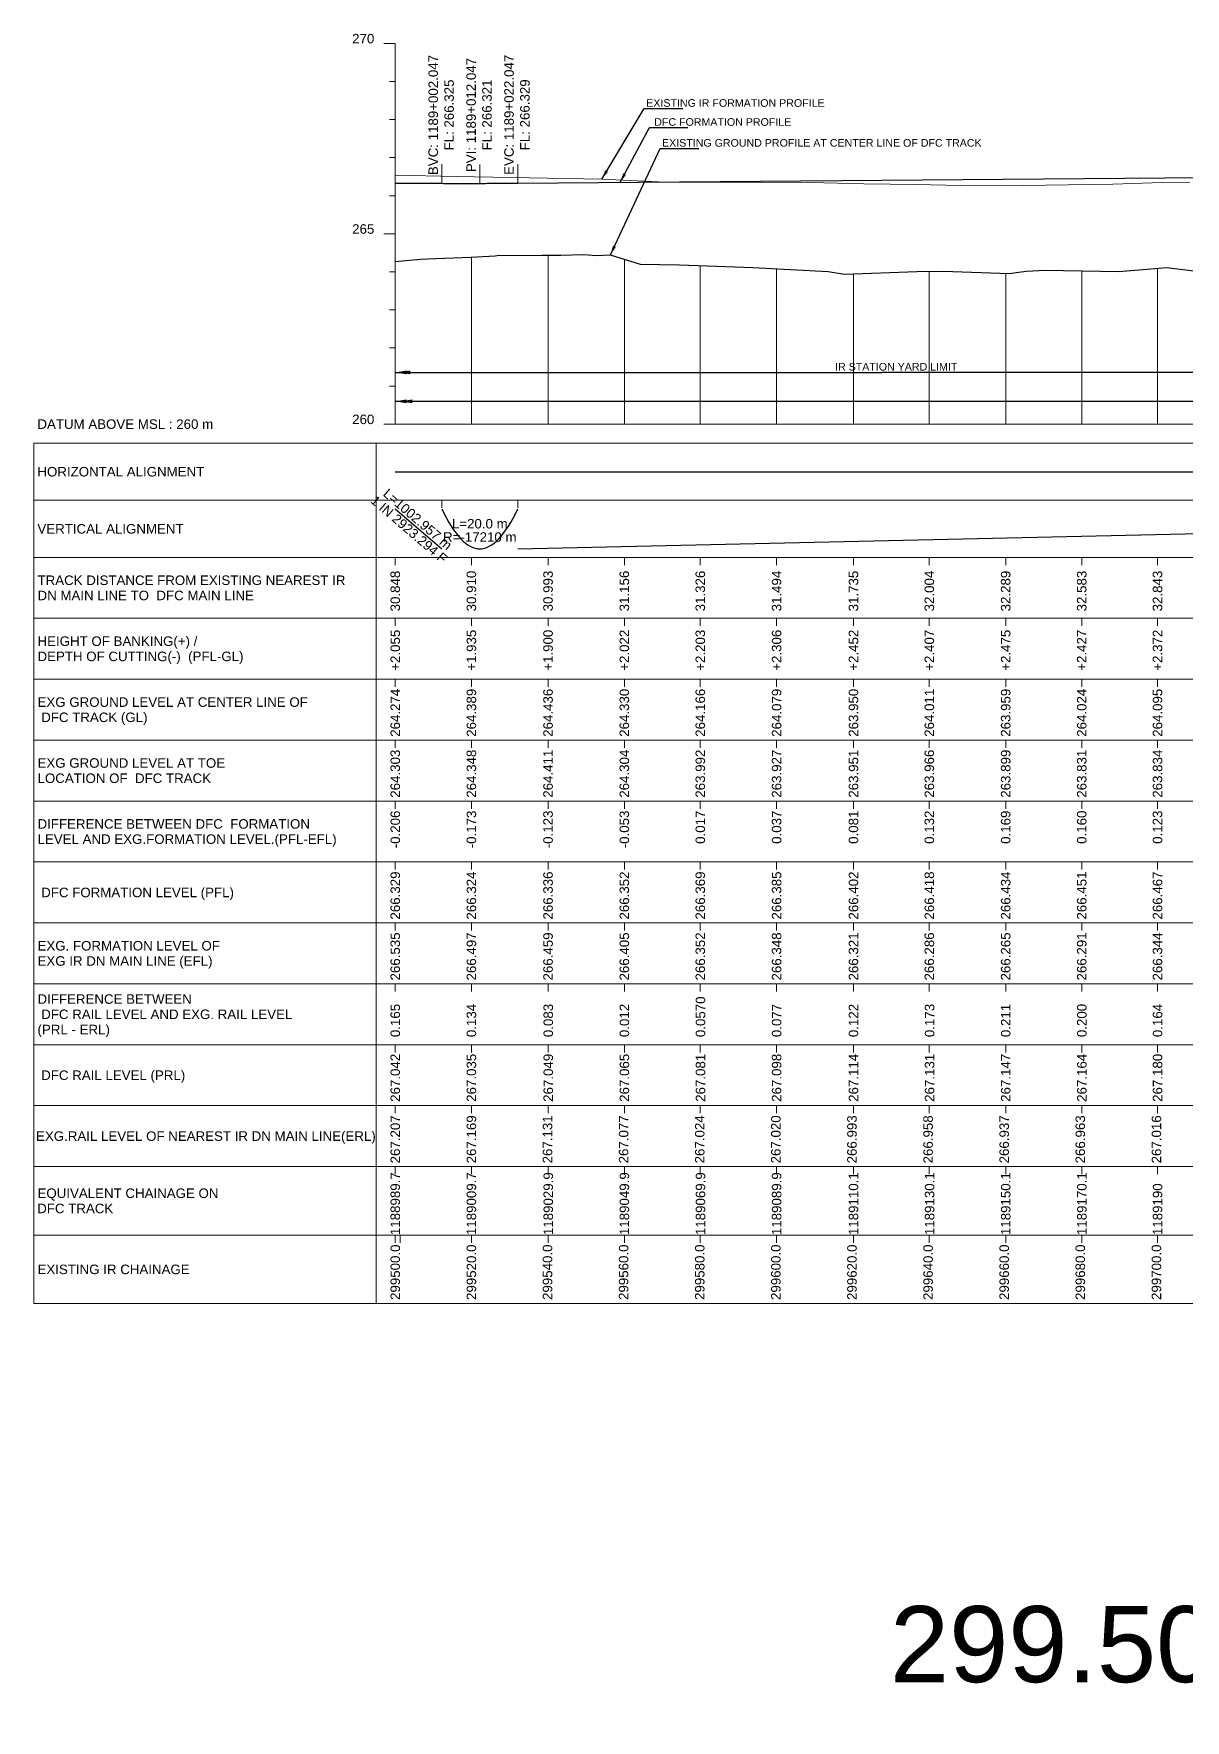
# Model space of a CAD drawing. Header units: metres. Extents: x -1098 to 4505, y -12378 to -11885.
# Drawn here: x 2905 to 3207.6, y -12340.4 to -11897.5 of the extents above; entities that cross this region are included whole.
import ezdxf
from ezdxf.enums import TextEntityAlignment as Align

# ---------------------------------------------------------------- set-up
doc = ezdxf.new("R2010")
doc.units = ezdxf.units.M
doc.header["$MEASUREMENT"] = 0
doc.layers.get('0').update_dxf_attribs({"lineweight": 0})
for name, color, linetype, lineweight in [('C-PROF-LABL-DG', 1, 'Continuous', 25), ('LS BVC-PVI-EVC TEXT', 10, 'Continuous', 0), ('LS CUT FILL', 10, 'Continuous', 0), ('LS DATUM', 7, 'Continuous', 0), ('LS DATUM X', 7, 'Continuous', 0), ('LS DATUM Y', 7, 'Continuous', 0), ('LS DIFF. EXG.RL & PRO. RL', 10, 'Continuous', 0), ('LS DIFF. PFL & EFL', 10, 'Continuous', 0), ('LS EXG GL', 7, 'Continuous', 0), ('LS EXG IR CH', 7, 'Continuous', 0), ('LS EXG RL', 7, 'Continuous', 0), ('LS EXG. FL', 7, 'Continuous', 0), ('LS EXG. GL', 7, 'Continuous', 0), ('LS EXG. GL AT PRO. TOE', 7, 'Continuous', 0), ('LS EXG. IR CH', 7, 'Continuous', 0), ('LS EXG. RL', 7, 'Continuous', 0), ('LS FRAME', 7, 'Continuous', 0), ('LS PFL-EFL', 10, 'Continuous', 0), ('LS PRL-ERL', 10, 'Continuous', 0), ('LS PRO FL', 10, 'Continuous', 0), ('LS PRO. CUT & FILL', 10, 'Continuous', 0), ('LS PRO. DFCC CH', 10, 'Continuous', 0), ('LS PRO. FL', 10, 'Continuous', 0), ('LS PRO. RL', 10, 'Continuous', 0), ('LS PROFILE EXG FL', 7, 'Continuous', 25), ('LS PROFILE EXG GL', 7, 'Continuous', 30), ('LS PROFILE PRO FL', 1, 'Continuous', 30), ('LS TICKS', 7, 'Continuous', 0), ('LS TRACK CENTER', 10, 'Continuous', 0), ("LS TRACK CENTER's", 10, 'Continuous', 0), ('Profile Grid', 7, 'Continuous', 0)]:
    doc.layers.add(name, color=color, linetype=linetype, lineweight=lineweight)
for name, color, linetype in [('LS HORIZONTAL ALIGNMENT', 10, 'Continuous'), ('LS VERTICAL ALIGNMENT', 10, 'Continuous'), ('ref text', 3, 'Continuous'), ('STATION YARD LIMIT IN LS', 7, 'Continuous')]:
    doc.layers.add(name, color=color, linetype=linetype)
doc.styles.add('Arial', font='arial.ttf')
doc.styles.get("Standard").update_dxf_attribs({"font": 'arial.ttf'})
doc.styles.add('Style-Arial', font='arial.ttf')
doc.styles.add('StyleArial', font='arial.ttf')
doc.dimstyles.get("Standard").update_dxf_attribs({"dimtxt": 0.18, "dimasz": 0.18, "dimexe": 0.18, "dimexo": 0.0625, "dimgap": 0.09, "dimtad": 0, "dimtih": 1, "dimtoh": 1, "dimdec": 4, "dimzin": 0, "dimdsep": 46, "dimtxsty": 'Standard', "dimcen": 0.09, "dimadec": 0, "dimazin": 0, "dimtfac": 1, "dimtdec": 4, "dimtofl": 0, "dimtmove": 0, "dimatfit": 3, "dimfxl": 1, "dimtolj": 1, "dimtzin": 0, "dimarcsym": 0})

msp = doc.modelspace()

# ---------------------------------------------------------------- linework, layer by layer
msp.add_lwpolyline([(2905, -12005), (2995, -12005)])
at = {"layer": 'LS BVC-PVI-EVC TEXT'}
for p, q in [((3012.21, -11936.75), (3012.21, -11931.75)), ((3022.21, -11936.79), (3022.21, -11931.79)), ((3032.21, -11936.71), (3032.21, -11931.71))]:
    msp.add_line(p, q, dxfattribs=at)
at = {"layer": 'LS DATUM X', "color": 7, "linetype": 'Continuous', "lineweight": 0}
msp.add_line((3000, -12000), (3499.81, -12000), dxfattribs=at)
at = {"layer": 'LS DATUM Y', "color": 7, "linetype": 'Continuous', "lineweight": 0}
for p, q in [((2997, -11900), (3000, -11900)), ((2997, -11900), (3000, -11900)), ((3000, -12000), (3000, -11900)), ((2998.5, -11910), (3000, -11910)), ((2998.5, -11920), (3000, -11920)), ((2998.5, -11930), (3000, -11930)), ((2998.5, -11940), (3000, -11940)), ((2997, -11950), (3000, -11950)), ((2998.5, -11960), (3000, -11960)), ((2998.5, -11970), (3000, -11970)), ((2998.5, -11980), (3000, -11980)), ((2998.5, -11990), (3000, -11990)), ((2997, -12000), (3000, -12000))]:
    msp.add_line(p, q, dxfattribs=at)
at = {"layer": 'LS FRAME'}
for points in [[(2995, -12231), (2905, -12231), (2905, -12005)], [(2995, -12020), (2905, -12020)], [(2995, -12035), (2905, -12035)], [(2995, -12051), (2905, -12051)], [(2905, -12051), (2995, -12051)], [(2995, -12067), (2905, -12067)], [(2905, -12067), (2995, -12067)], [(2995, -12083), (2905, -12083)], [(2905, -12083), (2995, -12083)], [(2995, -12099), (2905, -12099)], [(2995, -12115), (2905, -12115)], [(2905, -12115), (2995, -12115)], [(2995, -12131), (2905, -12131)], [(2905, -12131), (2995, -12131)], [(2995, -12147), (2905, -12147)], [(2905, -12147), (2995, -12147)], [(2995, -12163), (2905, -12163)], [(2905, -12163), (2995, -12163)], [(2995, -12179), (2905, -12179)], [(2995, -12195), (2905, -12195)], [(2995, -12213), (2905, -12213)]]:
    msp.add_lwpolyline(points, dxfattribs=at)
at = {"layer": 'LS FRAME', "color": 7, "linetype": 'Continuous', "lineweight": 0, "flags": 128}
for points in [[(2995, -12020), (3504.81, -12020), (3504.81, -12005), (2995, -12005), (2995, -12020)], [(2995, -12035), (3504.81, -12035), (3504.81, -12020), (2995, -12020), (2995, -12035)], [(2995, -12051), (3504.81, -12051), (3504.81, -12035), (2995, -12035), (2995, -12051)], [(2995, -12067), (3504.81, -12067), (3504.81, -12051), (2995, -12051), (2995, -12067)], [(2995, -12083), (3504.81, -12083), (3504.81, -12067), (2995, -12067), (2995, -12083)], [(2995, -12099), (3504.81, -12099), (3504.81, -12083), (2995, -12083), (2995, -12099)], [(2995, -12115), (3504.81, -12115), (3504.81, -12099), (2995, -12099), (2995, -12115)], [(2995, -12131), (3504.81, -12131), (3504.81, -12115), (2995, -12115), (2995, -12131)], [(2995, -12147), (3504.81, -12147), (3504.81, -12131), (2995, -12131), (2995, -12147)], [(2995, -12163), (3504.81, -12163), (3504.81, -12147), (2995, -12147), (2995, -12163)], [(2995, -12179), (3504.81, -12179), (3504.81, -12163), (2995, -12163), (2995, -12179)], [(2995, -12195), (3504.81, -12195), (3504.81, -12179), (2995, -12179), (2995, -12195)], [(2995, -12213), (3504.81, -12213), (3504.81, -12195), (2995, -12195), (2995, -12213)], [(2995, -12231), (3504.81, -12231), (3504.81, -12213), (2995, -12213), (2995, -12231)]]:
    msp.add_lwpolyline(points, close=True, dxfattribs=at)
at = {"layer": 'LS HORIZONTAL ALIGNMENT', "flags": 128}
msp.add_lwpolyline([(3000, -12012.5), (3499.81, -12012.5)], dxfattribs=at)
at = {"layer": 'LS PROFILE EXG FL', "lineweight": 0}
msp.add_lwpolyline([(3000, -11934.65), (3015.96, -11934.96), (3035.28, -11935.32), (3054.24, -11935.68), (3071.03, -11936.48), (3092.63, -11936.48), (3108.96, -11936.57), (3116.29, -11936.71), (3123.16, -11936.87), (3136.92, -11937.08), (3152.44, -11937.4), (3165.05, -11937.33), (3188.53, -11936.95), (3201.5, -11936.51), (3208.76, -11936.46)], dxfattribs=at)
at = {"layer": 'LS PROFILE EXG GL', "flags": 128}
msp.add_lwpolyline([(3000, -11957.26), (3006.65, -11956.71), (3010.67, -11956.51), (3019.85, -11956.12), (3026.22, -11955.77), (3026.8, -11955.73), (3038.56, -11955.65), (3043.5, -11955.62), (3049.57, -11955.48), (3052.84, -11955.7), (3056.44, -11955.55), (3064.33, -11957.98), (3074.71, -11958.14), (3086.9, -11958.58), (3093.99, -11958.9), (3113.79, -11959.9), (3118.02, -11960.58), (3118.02, -11960.58), (3137.04, -11959.94), (3144.09, -11959.82), (3161.32, -11960.45), (3165.8, -11959.79), (3170.76, -11959.6), (3190.11, -11959.92), (3202.77, -11958.83), (3211.22, -11959.95)], dxfattribs=at)
at = {"layer": 'LS PROFILE PRO FL', "flags": 128}
msp.add_lwpolyline([(3000, -11936.71), (3012.21, -11936.75), (3012.64, -11936.76), (3013.06, -11936.76), (3013.49, -11936.76), (3013.92, -11936.76), (3014.34, -11936.76), (3014.77, -11936.76), (3015.19, -11936.76), (3015.62, -11936.76), (3016.04, -11936.76), (3016.47, -11936.76), (3016.89, -11936.76), (3017.32, -11936.76), (3017.74, -11936.76), (3018.17, -11936.76), (3018.6, -11936.76), (3019.02, -11936.76), (3019.45, -11936.76), (3019.87, -11936.76), (3020.3, -11936.76), (3020.72, -11936.76), (3021.15, -11936.76), (3021.57, -11936.76), (3022, -11936.76), (3022.43, -11936.76), (3022.85, -11936.76), (3023.28, -11936.76), (3023.7, -11936.76), (3024.13, -11936.75), (3024.55, -11936.75), (3024.98, -11936.75), (3025.4, -11936.75), (3025.83, -11936.75), (3026.26, -11936.74), (3026.68, -11936.74), (3027.11, -11936.74), (3027.53, -11936.74), (3027.96, -11936.74), (3028.38, -11936.73), (3028.81, -11936.73), (3029.23, -11936.73), (3029.66, -11936.73), (3030.09, -11936.72), (3030.51, -11936.72), (3030.94, -11936.72), (3031.36, -11936.71), (3031.79, -11936.71), (3032.21, -11936.71), (3499.81, -11932.87)], dxfattribs=at)
at = {"layer": 'LS TICKS', "color": 7, "linetype": 'Continuous', "lineweight": 0, "flags": 128}
for points in [[(3012.21, -12022), (3012.21, -12020)], [(3032.21, -12022), (3032.21, -12020)], [(3000, -12037), (3000, -12035)], [(3020, -12037), (3020, -12035)], [(3040.14, -12037), (3040.14, -12035)], [(3060.19, -12037), (3060.19, -12035)], [(3080.15, -12037), (3080.15, -12035)], [(3100.2, -12037), (3100.2, -12035)], [(3120.4, -12037), (3120.4, -12035)], [(3140.33, -12037), (3140.33, -12035)], [(3160.39, -12037), (3160.39, -12035)], [(3180.37, -12037), (3180.37, -12035)], [(3200.29, -12037), (3200.29, -12035)], [(3000, -12053), (3000, -12051)], [(3020, -12053), (3020, -12051)], [(3040.14, -12053), (3040.14, -12051)], [(3060.19, -12053), (3060.19, -12051)], [(3080.15, -12053), (3080.15, -12051)], [(3100.2, -12053), (3100.2, -12051)], [(3120.4, -12053), (3120.4, -12051)], [(3140.33, -12053), (3140.33, -12051)], [(3160.39, -12053), (3160.39, -12051)], [(3180.37, -12053), (3180.37, -12051)], [(3200.29, -12053), (3200.29, -12051)], [(3000, -12069), (3000, -12067)], [(3020, -12069), (3020, -12067)], [(3040.14, -12069), (3040.14, -12067)], [(3060.19, -12069), (3060.19, -12067)], [(3080.15, -12069), (3080.15, -12067)], [(3100.2, -12069), (3100.2, -12067)], [(3120.4, -12069), (3120.4, -12067)], [(3140.33, -12069), (3140.33, -12067)], [(3160.39, -12069), (3160.39, -12067)], [(3180.37, -12069), (3180.37, -12067)], [(3200.29, -12069), (3200.29, -12067)], [(3000, -12085), (3000, -12083)], [(3020, -12085), (3020, -12083)], [(3040.14, -12085), (3040.14, -12083)], [(3060.19, -12085), (3060.19, -12083)], [(3080.15, -12085), (3080.15, -12083)], [(3100.2, -12085), (3100.2, -12083)], [(3120.4, -12085), (3120.4, -12083)], [(3140.33, -12085), (3140.33, -12083)], [(3160.39, -12085), (3160.39, -12083)], [(3180.37, -12085), (3180.37, -12083)], [(3200.29, -12085), (3200.29, -12083)], [(3000, -12101), (3000, -12099)], [(3020, -12101), (3020, -12099)], [(3040.14, -12101), (3040.14, -12099)], [(3060.19, -12101), (3060.19, -12099)], [(3080.15, -12101), (3080.15, -12099)], [(3100.2, -12101), (3100.2, -12099)], [(3120.4, -12101), (3120.4, -12099)], [(3140.33, -12101), (3140.33, -12099)], [(3160.39, -12101), (3160.39, -12099)], [(3180.37, -12101), (3180.37, -12099)], [(3200.29, -12101), (3200.29, -12099)], [(3000, -12117), (3000, -12115)], [(3020, -12117), (3020, -12115)], [(3040.14, -12117), (3040.14, -12115)], [(3060.19, -12117), (3060.19, -12115)], [(3080.15, -12117), (3080.15, -12115)], [(3100.2, -12117), (3100.2, -12115)], [(3120.4, -12117), (3120.4, -12115)], [(3140.33, -12117), (3140.33, -12115)], [(3160.39, -12117), (3160.39, -12115)], [(3180.37, -12117), (3180.37, -12115)], [(3200.29, -12117), (3200.29, -12115)], [(3000, -12133), (3000, -12131)], [(3020, -12133), (3020, -12131)], [(3040.14, -12133), (3040.14, -12131)], [(3060.19, -12133), (3060.19, -12131)], [(3080.15, -12133), (3080.15, -12131)], [(3100.2, -12133), (3100.2, -12131)], [(3120.4, -12133), (3120.4, -12131)], [(3140.33, -12133), (3140.33, -12131)], [(3160.39, -12133), (3160.39, -12131)], [(3180.37, -12133), (3180.37, -12131)], [(3200.29, -12133), (3200.29, -12131)], [(3000, -12149), (3000, -12147)], [(3020, -12149), (3020, -12147)], [(3040.14, -12149), (3040.14, -12147)], [(3060.19, -12149), (3060.19, -12147)], [(3080.15, -12149), (3080.15, -12147)], [(3100.2, -12149), (3100.2, -12147)], [(3120.4, -12149), (3120.4, -12147)], [(3140.33, -12149), (3140.33, -12147)], [(3160.39, -12149), (3160.39, -12147)], [(3180.37, -12149), (3180.37, -12147)], [(3200.29, -12149), (3200.29, -12147)], [(3000, -12165), (3000, -12163)], [(3020, -12165), (3020, -12163)], [(3040.14, -12165), (3040.14, -12163)], [(3060.19, -12165), (3060.19, -12163)], [(3080.15, -12165), (3080.15, -12163)], [(3100.2, -12165), (3100.2, -12163)], [(3120.4, -12165), (3120.4, -12163)], [(3140.33, -12165), (3140.33, -12163)], [(3160.39, -12165), (3160.39, -12163)], [(3180.37, -12165), (3180.37, -12163)], [(3200.29, -12165), (3200.29, -12163)], [(3000, -12181), (3000, -12179)], [(3020, -12181), (3020, -12179)], [(3040.14, -12181), (3040.14, -12179)], [(3060.19, -12181), (3060.19, -12179)], [(3080.15, -12181), (3080.15, -12179)], [(3100.2, -12181), (3100.2, -12179)], [(3120.4, -12181), (3120.4, -12179)], [(3140.33, -12181), (3140.33, -12179)], [(3160.39, -12181), (3160.39, -12179)], [(3180.37, -12181), (3180.37, -12179)], [(3200.29, -12181), (3200.29, -12179)], [(3000, -12197), (3000, -12195)], [(3020, -12197), (3020, -12195)], [(3040.14, -12197), (3040.14, -12195)], [(3060.19, -12197), (3060.19, -12195)], [(3080.15, -12197), (3080.15, -12195)], [(3100.2, -12197), (3100.2, -12195)], [(3120.4, -12197), (3120.4, -12195)], [(3140.33, -12197), (3140.33, -12195)], [(3160.39, -12197), (3160.39, -12195)], [(3180.37, -12197), (3180.37, -12195)], [(3200.29, -12197), (3200.29, -12195)], [(3000, -12215), (3000, -12213)], [(3001.25, -12215), (3001.25, -12213)], [(3020, -12215), (3020, -12213)], [(3040.14, -12215), (3040.14, -12213)], [(3060.19, -12215), (3060.19, -12213)], [(3080.15, -12215), (3080.15, -12213)], [(3100.2, -12215), (3100.2, -12213)], [(3120.4, -12215), (3120.4, -12213)], [(3140.33, -12215), (3140.33, -12213)], [(3160.39, -12215), (3160.39, -12213)], [(3180.37, -12215), (3180.37, -12213)], [(3200.29, -12215), (3200.29, -12213)]]:
    msp.add_lwpolyline(points, dxfattribs=at)
at = {"layer": 'LS VERTICAL ALIGNMENT', "flags": 128}
for points in [[(3000, -12022.25), (3012.21, -12032.75)], [(3012.21, -12022.25), (3012.84, -12023.52), (3013.46, -12024.71), (3014.09, -12025.82), (3014.71, -12026.84), (3015.34, -12027.79), (3015.96, -12028.65), (3016.59, -12029.43), (3017.21, -12030.13), (3017.84, -12030.74), (3018.46, -12031.27), (3019.09, -12031.72), (3019.71, -12032.09), (3020.34, -12032.38), (3020.96, -12032.59), (3021.59, -12032.71), (3022.84, -12032.71), (3023.46, -12032.59), (3024.09, -12032.38), (3024.71, -12032.09), (3025.34, -12031.72), (3025.96, -12031.27), (3026.59, -12030.74), (3027.21, -12030.13), (3027.84, -12029.43), (3028.46, -12028.65), (3029.09, -12027.79), (3029.71, -12026.84), (3030.34, -12025.82), (3030.96, -12024.71), (3031.59, -12023.52), (3032.21, -12022.25)], [(3032.21, -12032.75), (3499.81, -12022.25)]]:
    msp.add_lwpolyline(points, dxfattribs=at)
at = {"layer": 'Profile Grid', "flags": 128}
for points in [[(3020, -12000), (3020, -11956.11)], [(3040.14, -12000), (3040.14, -11955.64)], [(3060.19, -12000), (3060.19, -11956.7)], [(3080.15, -12000), (3080.15, -11958.34)], [(3100.2, -12000), (3100.2, -11959.21)], [(3140.33, -12000), (3140.33, -11959.89)], [(3180.37, -12000), (3180.37, -11959.76)], [(3200.29, -12000), (3200.29, -11959.05)], [(3120.4, -12000), (3120.4, -11960.5)], [(3160.39, -12000), (3160.39, -11960.41)], [(3000, -12000), (3000, -11969.87)]]:
    msp.add_lwpolyline(points, dxfattribs=at)

# ---------------------------------------------------------------- texts
at = {"layer": 'C-PROF-LABL-DG', "color": 1, "linetype": 'Continuous', "lineweight": 25, "char_height": 2.5, "attachment_point": 5, "rotation": 90, "style": 'Arial'}
for s, insert in [('BVC: 1189+002.047\\PFL: 266.325', (3012.07, -11918.81)), ('PVI: 1189+012.047\\PFL: 266.321', (3022.03, -11918.81)), ('EVC: 1189+022.047\\PFL: 266.329', (3031.99, -11918.76))]:
    msp.add_mtext(s, dxfattribs=dict(at, insert=insert))
at = {"layer": 'LS CUT FILL', "style": 'Style-Arial'}
for s, p in [('+2.055', (3000, -12054)), ('+1.935', (3020, -12054)), ('+1.900', (3040.14, -12054)), ('+2.022', (3060.19, -12054)), ('+2.203', (3080.15, -12054)), ('+2.306', (3100.2, -12054)), ('+2.452', (3120.4, -12054)), ('+2.407', (3140.33, -12054)), ('+2.475', (3160.39, -12054)), ('+2.427', (3180.37, -12054)), ('+2.372', (3200.29, -12054))]:
    msp.add_text(s, height=2.5, rotation=90, dxfattribs=at).set_placement(p, align=Align.MIDDLE_RIGHT)
at = {"layer": 'LS DATUM', "color": 7, "style": 'StyleArial'}
msp.add_text('DATUM ABOVE MSL : 260 m', height=2.5, rotation=0, dxfattribs=at).set_placement((2905.97, -12000), align=Align.MIDDLE_LEFT)
at = {"layer": 'LS DATUM Y', "color": 7, "lineweight": 0, "style": 'Style-Arial'}
for s, p in [('270', (2994.5, -11900)), ('270', (2994.5, -11900)), ('265', (2994.5, -11950)), ('260', (2994.5, -12000))]:
    msp.add_text(s, height=2.5, dxfattribs=at).set_placement(p, align=Align.RIGHT)
at = {"layer": 'LS DIFF. EXG.RL & PRO. RL', "color": 10, "style": 'StyleArial'}
for s, p in [('DIFFERENCE BETWEEN ', (2906, -12151)), (' DFC RAIL LEVEL AND EXG. RAIL LEVEL ', (2906, -12155)), ('(PRL - ERL)', (2906, -12159))]:
    msp.add_text(s, height=2.5, rotation=0, dxfattribs=at).set_placement(p, align=Align.MIDDLE_LEFT)
at = {"layer": 'LS DIFF. PFL & EFL', "color": 10, "style": 'StyleArial'}
for s, p in [('DIFFERENCE BETWEEN DFC  FORMATION ', (2906, -12105)), ('LEVEL AND EXG.FORMATION LEVEL.(PFL-EFL)', (2906, -12109))]:
    msp.add_text(s, height=2.5, rotation=0, dxfattribs=at).set_placement(p, align=Align.MIDDLE_LEFT)
at = {"layer": 'LS EXG GL', "style": 'Style-Arial'}
for s, p in [('264.274', (3000, -12069.5)), ('264.389', (3020, -12069.5)), ('264.436', (3040.14, -12069.5)), ('264.330', (3060.19, -12069.5)), ('264.166', (3080.15, -12069.5)), ('264.079', (3100.2, -12069.5)), ('263.950', (3120.4, -12069.5)), ('264.011', (3140.33, -12069.5)), ('263.959', (3160.39, -12069.5)), ('264.024', (3180.37, -12069.5)), ('264.095', (3200.29, -12069.5))]:
    msp.add_text(s, height=2.5, rotation=90, dxfattribs=at).set_placement(p, align=Align.MIDDLE_RIGHT)
at = {"layer": 'LS EXG IR CH', "lineweight": 0, "style": 'Style-Arial'}
for s, p in [('299500.0', (3000, -12215.47)), ('299520.0', (3020, -12215.47)), ('299540.0', (3040, -12215.47)), ('299560.0', (3060, -12215.47)), ('299580.0', (3080, -12215.47)), ('299600.0', (3100, -12215.47)), ('299620.0', (3120, -12215.47)), ('299640.0', (3140, -12215.47)), ('299660.0', (3160, -12215.47)), ('299680.0', (3180, -12215.47)), ('299700.0', (3200, -12215.47))]:
    msp.add_text(s, height=2.5, rotation=90, dxfattribs=at).set_placement(p, align=Align.MIDDLE_RIGHT)
at = {"layer": 'LS EXG RL', "style": 'Style-Arial'}
for s, p in [('267.207', (3000, -12181.54)), ('267.169', (3020, -12181.54)), ('267.131', (3040, -12181.54)), ('267.077', (3060, -12181.54)), ('267.024', (3080, -12181.54)), ('267.020', (3100, -12181.54)), ('266.993', (3120, -12181.54)), ('266.958', (3140, -12181.54)), ('266.937', (3160, -12181.54)), ('266.963', (3180, -12181.54)), ('267.016', (3200, -12181.54))]:
    msp.add_text(s, height=2.5, rotation=90, dxfattribs=at).set_placement(p, align=Align.MIDDLE_RIGHT)
at = {"layer": 'LS EXG. FL', "style": 'StyleArial'}
for s, p in [('EXG. FORMATION LEVEL OF', (2906, -12137)), ('EXG IR DN MAIN LINE (EFL)', (2906, -12141))]:
    msp.add_text(s, height=2.5, rotation=0, dxfattribs=at).set_placement(p, align=Align.MIDDLE_LEFT)
at = {"layer": 'LS EXG. FL'}
for s, p in [('266.535', (3000, -12133.5)), ('266.497', (3020, -12133.5)), ('266.459', (3040.14, -12133.5)), ('266.405', (3060.19, -12133.5)), ('266.352', (3080.15, -12133.5)), ('266.348', (3100.2, -12133.5)), ('266.321', (3120.4, -12133.5)), ('266.286', (3140.33, -12133.5)), ('266.265', (3160.39, -12133.5)), ('266.291', (3180.37, -12133.5)), ('266.344', (3200.29, -12133.5))]:
    msp.add_text(s, height=2.5, rotation=90, dxfattribs=at).set_placement(p, align=Align.MIDDLE_RIGHT)
at = {"layer": 'LS EXG. GL', "color": 7, "style": 'StyleArial'}
for s, p in [('EXG GROUND LEVEL AT CENTER LINE OF ', (2906, -12073)), (' DFC TRACK (GL)', (2906, -12077))]:
    msp.add_text(s, height=2.5, rotation=0, dxfattribs=at).set_placement(p, align=Align.MIDDLE_LEFT)
at = {"layer": 'LS EXG. GL AT PRO. TOE', "color": 7, "style": 'StyleArial'}
for s, p in [('EXG GROUND LEVEL AT TOE', (2906, -12089)), ('LOCATION OF  DFC TRACK', (2906, -12093))]:
    msp.add_text(s, height=2.5, rotation=0, dxfattribs=at).set_placement(p, align=Align.MIDDLE_LEFT)
at = {"layer": 'LS EXG. GL AT PRO. TOE'}
for s, p in [('264.303', (3000, -12085.5)), ('264.348', (3020, -12085.5)), ('264.411', (3040.14, -12085.5)), ('264.304', (3060.19, -12085.5)), ('263.992', (3080.15, -12085.5)), ('263.927', (3100.2, -12085.5)), ('263.951', (3120.4, -12085.5)), ('263.966', (3140.33, -12085.5)), ('263.899', (3160.39, -12085.5)), ('263.831', (3180.37, -12085.5)), ('263.834', (3200.29, -12085.5))]:
    msp.add_text(s, height=2.5, rotation=90, dxfattribs=at).set_placement(p, align=Align.MIDDLE_RIGHT)
at = {"layer": 'LS EXG. IR CH', "style": 'StyleArial'}
msp.add_text('EXISTING IR CHAINAGE', height=2.5, rotation=0, dxfattribs=at).set_placement((2906, -12222), align=Align.MIDDLE_LEFT)
at = {"layer": 'LS EXG. RL', "style": 'StyleArial'}
msp.add_text('EXG.RAIL LEVEL OF NEAREST IR DN MAIN LINE(ERL)', height=2.5, rotation=0, dxfattribs=at).set_placement((2905.61, -12187), align=Align.MIDDLE_LEFT)
at = {"layer": 'LS HORIZONTAL ALIGNMENT', "style": 'StyleArial'}
msp.add_text('HORIZONTAL ALIGNMENT', height=2.5, rotation=0, dxfattribs=at).set_placement((2905.97, -12012.5), align=Align.MIDDLE_LEFT)
at = {"layer": 'LS PFL-EFL'}
for s, p in [('-0.206', (3000, -12101.5)), ('-0.173', (3020, -12101.5)), ('-0.123', (3040.14, -12101.5)), ('-0.053', (3060.19, -12101.5)), ('0.017', (3080.15, -12101.5)), ('0.037', (3100.2, -12101.5)), ('0.081', (3120.4, -12101.5)), ('0.132', (3140.33, -12101.5)), ('0.169', (3160.39, -12101.5)), ('0.160', (3180.37, -12101.5)), ('0.123', (3200.29, -12101.5))]:
    msp.add_text(s, height=2.5, rotation=90, dxfattribs=at).set_placement(p, align=Align.MIDDLE_RIGHT)
at = {"layer": 'LS PRL-ERL'}
for s, p in [('0.0570', (3081.45, -12161)), ('0.165', (3001.25, -12161)), ('0.134', (3021.25, -12161)), ('0.083', (3041.45, -12161)), ('0.012', (3061.45, -12161)), ('0.077', (3101.45, -12161)), ('0.122', (3121.65, -12161)), ('0.173', (3141.65, -12161)), ('0.211', (3161.65, -12161)), ('0.200', (3181.65, -12161)), ('0.164', (3201.55, -12161))]:
    msp.add_text(s, height=2.5, rotation=90, dxfattribs=at).set_placement(p)
at = {"layer": 'LS PRO FL', "style": 'Style-Arial'}
for s, p in [('266.329', (3000, -12117.5)), ('266.324', (3020, -12117.5)), ('266.336', (3040.14, -12117.5)), ('266.352', (3060.19, -12117.5)), ('266.369', (3080.15, -12117.5)), ('266.385', (3100.2, -12117.5)), ('266.402', (3120.4, -12117.5)), ('266.418', (3140.33, -12117.5)), ('266.434', (3160.39, -12117.5)), ('266.451', (3180.37, -12117.5)), ('266.467', (3200.29, -12117.5))]:
    msp.add_text(s, height=2.5, rotation=90, dxfattribs=at).set_placement(p, align=Align.MIDDLE_RIGHT)
at = {"layer": 'LS PRO. CUT & FILL', "color": 10, "style": 'StyleArial'}
for s, p in [('HEIGHT OF BANKING(+) /', (2906, -12057)), ('DEPTH OF CUTTING(-)  (PFL-GL)', (2906, -12061))]:
    msp.add_text(s, height=2.5, rotation=0, dxfattribs=at).set_placement(p, align=Align.MIDDLE_LEFT)
at = {"layer": 'LS PRO. DFCC CH'}
for s, p in [('1188989.7', (3001.25, -12213)), ('1189009.7', (3021.25, -12213)), ('1189029.9', (3041.45, -12213)), ('1189049.9', (3061.45, -12213)), ('1189069.9', (3081.45, -12213)), ('1189089.9', (3101.45, -12213)), ('1189110.1', (3121.65, -12213)), ('1189130.1', (3141.65, -12213)), ('1189150.1', (3161.65, -12213)), ('1189170.1', (3181.65, -12213)), ('1189190', (3201.55, -12213))]:
    msp.add_text(s, height=2.5, rotation=90, dxfattribs=at).set_placement(p)
at = {"layer": 'LS PRO. DFCC CH', "color": 10, "style": 'Style-Arial'}
for s, p in [('EQUIVALENT CHAINAGE ON ', (2906, -12202)), (' DFC TRACK', (2904.95, -12206))]:
    msp.add_text(s, height=2.5, rotation=0, dxfattribs=at).set_placement(p, align=Align.MIDDLE_LEFT)
at = {"layer": 'LS PRO. FL', "color": 10, "style": 'StyleArial'}
msp.add_text(' DFC FORMATION LEVEL (PFL) ', height=2.5, rotation=0, dxfattribs=at).set_placement((2906, -12123), align=Align.MIDDLE_LEFT)
at = {"layer": 'LS PRO. RL'}
for s, p in [('267.042', (3001.25, -12178)), ('267.035', (3021.25, -12178)), ('267.049', (3041.45, -12178)), ('267.065', (3061.45, -12178)), ('267.081', (3081.45, -12178)), ('267.098', (3101.45, -12178)), ('267.114', (3121.65, -12178)), ('267.131', (3141.65, -12178)), ('267.147', (3161.65, -12178)), ('267.164', (3181.65, -12178)), ('267.180', (3201.55, -12178))]:
    msp.add_text(s, height=2.5, rotation=90, dxfattribs=at).set_placement(p)
at = {"layer": 'LS PRO. RL', "color": 10, "style": 'StyleArial'}
msp.add_text(' DFC RAIL LEVEL (PRL)', height=2.5, rotation=0, dxfattribs=at).set_placement((2906, -12171), align=Align.MIDDLE_LEFT)
at = {"layer": 'LS PROFILE EXG FL', "color": 7, "linetype": 'Continuous', "lineweight": 0, "style": 'Style-Arial'}
msp.add_text('EXISTING IR FORMATION PROFILE', height=2, dxfattribs=at).set_placement((3065.95, -11916.65))
at = {"layer": 'LS PROFILE EXG GL', "color": 7, "lineweight": 0, "style": 'Style-Arial'}
msp.add_text('EXISTING GROUND PROFILE AT CENTER LINE OF DFC TRACK', height=2, dxfattribs=at).set_placement((3070.1, -11927.12, 0))
at = {"layer": 'LS PROFILE PRO FL', "style": 'Style-Arial'}
msp.add_text('  DFC FORMATION PROFILE', height=2, dxfattribs=at).set_placement((3066.5, -11921.64, 0))
at = {"layer": 'LS TRACK CENTER'}
for s, p in [('30.848', (3000, -12038.5)), ('30.910', (3020, -12038.5)), ('30.993', (3040.14, -12038.5)), ('31.156', (3060.19, -12038.5)), ('31.326', (3080.15, -12038.5)), ('31.494', (3100.2, -12038.5)), ('31.735', (3120.4, -12038.5)), ('32.004', (3140.33, -12038.5)), ('32.289', (3160.39, -12038.5)), ('32.583', (3180.37, -12038.5)), ('32.843', (3200.29, -12038.5))]:
    msp.add_text(s, height=2.5, rotation=90, dxfattribs=at).set_placement(p, align=Align.MIDDLE_RIGHT)
at = {"layer": "LS TRACK CENTER's", "color": 10, "style": 'StyleArial'}
for s, p in [('TRACK DISTANCE FROM EXISTING NEAREST IR ', (2906, -12041)), ('DN MAIN LINE TO  DFC MAIN LINE', (2906, -12045))]:
    msp.add_text(s, height=2.5, rotation=0, dxfattribs=at).set_placement(p, align=Align.MIDDLE_LEFT)
at = {"layer": 'LS VERTICAL ALIGNMENT', "style": 'StyleArial'}
msp.add_text('VERTICAL ALIGNMENT', height=2.5, rotation=0, dxfattribs=at).set_placement((2905.97, -12027.5), align=Align.MIDDLE_LEFT)
at = {"layer": 'LS VERTICAL ALIGNMENT', "insert": (3004.74, -12026.32), "char_height": 2.5, "attachment_point": 5, "rotation": 319.313, "line_spacing_factor": 0.84, "style": 'Style-Arial'}
msp.add_mtext('L=1002.957 m\\P1 IN 2923.294 F', dxfattribs=at)
at = {"layer": 'LS VERTICAL ALIGNMENT', "insert": (3022.21, -12027.92), "char_height": 2.5, "attachment_point": 5, "line_spacing_factor": 0.84, "style": 'Style-Arial'}
msp.add_mtext('L=20.0 m\\PR=-17210 m', dxfattribs=at)
at = {"layer": 'ref text', "color": 3, "insert": (3130, -12330.71), "char_height": 20, "width": 256.3165, "attachment_point": 7, "bg_fill": 3, "box_fill_scale": 1.5, "bg_fill_color": 256, "bg_fill_transparency": 0}
msp.add_mtext('299.500 TO 300.000', dxfattribs=at)
at = {"layer": 'STATION YARD LIMIT IN LS', "lineweight": 15, "insert": (3131.63, -11984.94), "char_height": 2, "attachment_point": 5, "rotation": 0, "line_spacing_factor": 0.84, "style": 'Style-Arial'}
msp.add_mtext('IR STATION YARD LIMIT', dxfattribs=at)

# ---------------------------------------------------------------- leaders
at = {"layer": 'LS PROFILE EXG FL', "color": 7, "lineweight": -3}
msp.add_leader([(3054.24, -11935.68), (3065.44, -11917.11), (3075.58, -11917.11)], dimstyle='Standard', override={"dimasz": 2.5, "dimexe": 0.25, "dimexo": 0.25, "dimgap": 0.25, "dimtad": 0, "dimtih": 0, "dimtoh": 0, "dimzin": 11, "dimadec": 4, "dimazin": 3, "dimatfit": 1, "dimfrac": 2, "dimtolj": 0, "dimtzin": 11}, dxfattribs=at)
at = {"layer": 'LS PROFILE EXG GL', "color": 7, "lineweight": -3}
msp.add_leader([(3056.53, -11955.54, 0), (3069.59, -11927.57, 0), (3079.73, -11927.57, 0)], dimstyle='Standard', override={"dimasz": 2.5, "dimexe": 0.25, "dimexo": 0.25, "dimgap": 0.25, "dimtad": 0, "dimtih": 0, "dimtoh": 0, "dimzin": 11, "dimadec": 4, "dimazin": 3, "dimatfit": 1, "dimfrac": 2, "dimtolj": 0, "dimtzin": 11}, dxfattribs=at)
at = {"layer": 'LS PROFILE PRO FL', "lineweight": -3}
msp.add_leader([(3059.09, -11936.49, 0), (3066.78, -11922.1, 0), (3076.91, -11922.1, 0)], dimstyle='Standard', override={"dimasz": 2.5, "dimexe": 0.25, "dimexo": 0.25, "dimgap": 0.25, "dimtad": 0, "dimtih": 0, "dimtoh": 0, "dimzin": 11, "dimadec": 4, "dimazin": 3, "dimatfit": 1, "dimfrac": 2, "dimtolj": 0, "dimtzin": 11}, dxfattribs=at)
at = {"layer": 'STATION YARD LIMIT IN LS', "lineweight": 15}
for points in [[(3000, -11986.42), (3127.85, -11986.42)], [(3000.99, -11986.42), (3127.85, -11986.42)], [(3295.46, -11986.42), (3127.85, -11986.42)]]:
    msp.add_leader(points, dimstyle='Standard', override={"dimasz": 3}, dxfattribs=at)
at = {"layer": 'STATION YARD LIMIT IN LS', "color": 10, "lineweight": 15}
for points in [[(3000, -11994.01), (3264.3, -11994.01)], [(3001.5, -11994.01), (3265.8, -11994.01)]]:
    msp.add_leader(points, dimstyle='Standard', override={"dimasz": 3}, dxfattribs=at)

doc.saveas('drawing.dxf')
